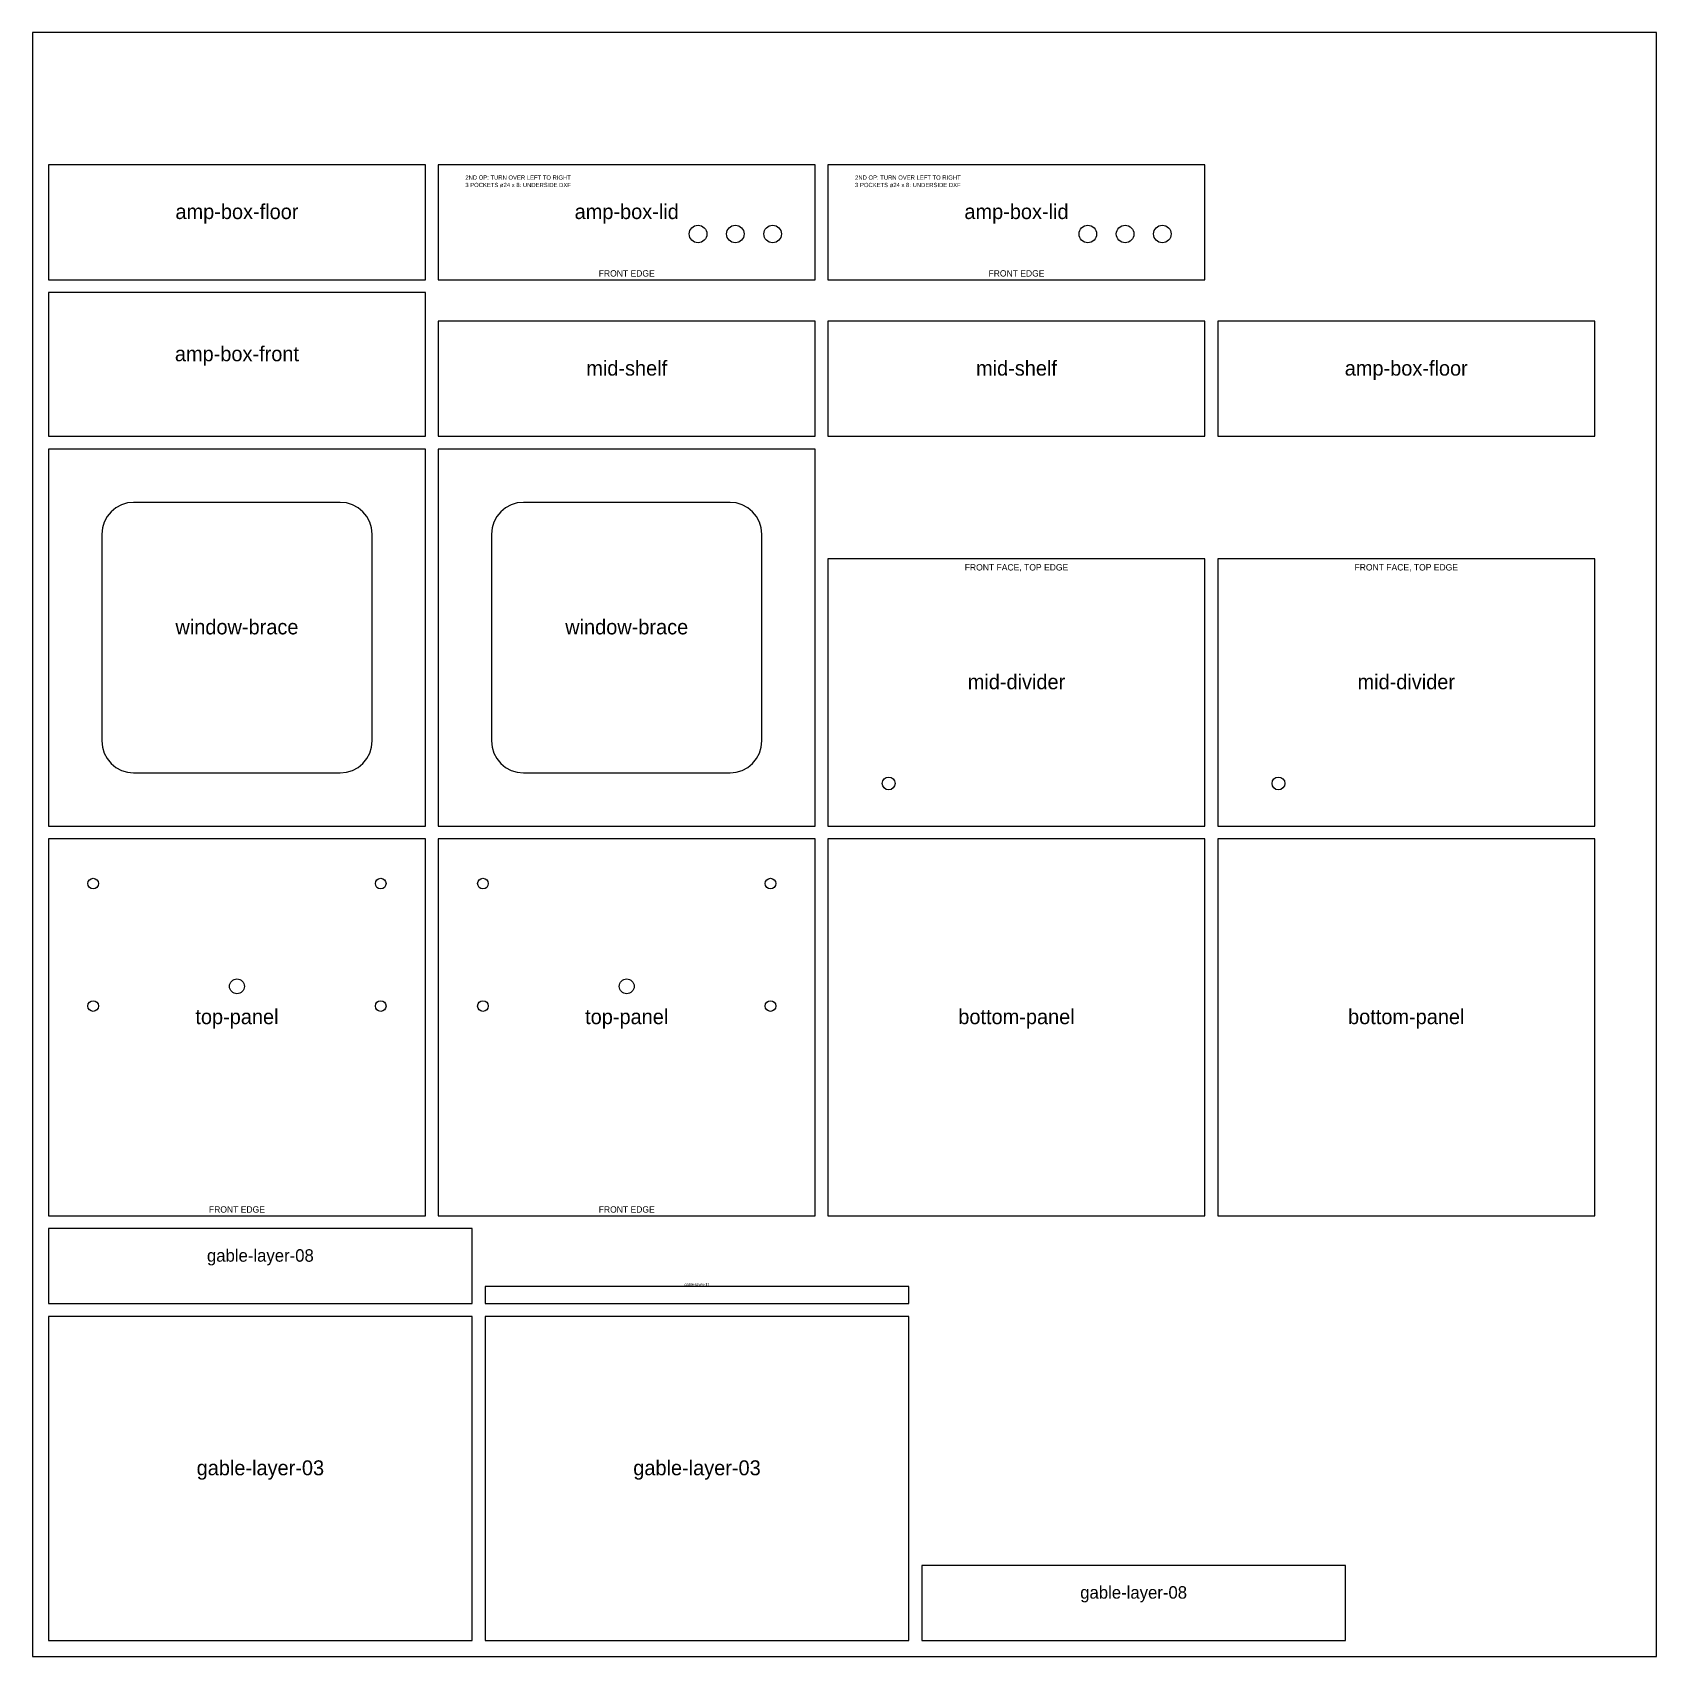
# Model space of a CAD drawing. Header units: millimetres. Extents: x 0 to 1525, y 0 to 1525.
import ezdxf
from ezdxf.enums import TextEntityAlignment as Align

# ---------------------------------------------------------------- set-up
doc = ezdxf.new("R2010")
doc.units = ezdxf.units.MM
for name, color, linetype in [('CUT_INSIDE', 1, 'Continuous'), ('CUT_OUTSIDE', 7, 'Continuous'), ('DRILL_D10_DEPTH10', 6, 'Continuous'), ('NOTES', 8, 'Continuous')]:
    doc.layers.add(name, color=color, linetype=linetype)

msp = doc.modelspace()

# ---------------------------------------------------------------- linework, layer by layer
at = {"layer": 'CUT_INSIDE'}
for points in [[(289, 829.8), (294.9, 830.4), (300.5, 832.1), (305.7, 834.9), (310.2, 838.6), (313.9, 843.1), (316.7, 848.3), (318.4, 853.9), (319, 859.8), (319, 1053.8), (318.4, 1059.7), (316.7, 1065.3), (313.9, 1070.5), (310.2, 1075), (305.7, 1078.7), (300.5, 1081.5), (294.9, 1083.2), (289, 1083.8), (95, 1083.8), (89.1, 1083.2), (83.5, 1081.5), (78.3, 1078.7), (73.8, 1075), (70.1, 1070.5), (67.3, 1065.3), (65.6, 1059.7), (65, 1053.8), (65, 859.8), (65.6, 853.9), (67.3, 848.3), (70.1, 843.1), (73.8, 838.6), (78.3, 834.9), (83.5, 832.1), (89.1, 830.4), (95, 829.8)], [(655, 829.8), (660.9, 830.4), (666.5, 832.1), (671.7, 834.9), (676.2, 838.6), (679.9, 843.1), (682.7, 848.3), (684.4, 853.9), (685, 859.8), (685, 1053.8), (684.4, 1059.7), (682.7, 1065.3), (679.9, 1070.5), (676.2, 1075), (671.7, 1078.7), (666.5, 1081.5), (660.9, 1083.2), (655, 1083.8), (461, 1083.8), (455.1, 1083.2), (449.5, 1081.5), (444.3, 1078.7), (439.8, 1075), (436.1, 1070.5), (433.3, 1065.3), (431.6, 1059.7), (431, 1053.8), (431, 859.8), (431.6, 853.9), (433.3, 848.3), (436.1, 843.1), (439.8, 838.6), (444.3, 834.9), (449.5, 832.1), (455.1, 830.4), (461, 829.8)]]:
    msp.add_lwpolyline(points, close=True, dxfattribs=at)
for centre, radius in [((625, 1335.8), 8.25), ((660, 1335.8), 8.25), ((695, 1335.8), 8.25), ((991, 1335.8), 8.25), ((1026, 1335.8), 8.25), ((1061, 1335.8), 8.25), ((804, 819.8), 6), ((1170, 819.8), 6), ((192, 629.3), 7), ((558, 629.3), 7)]:
    msp.add_circle(centre, radius, dxfattribs=at)
at = {"layer": 'CUT_OUTSIDE'}
for points in [[(15, 1292.8), (369, 1292.8), (369, 1400.8), (15, 1400.8)], [(381, 1292.8), (735, 1292.8), (735, 1400.8), (381, 1400.8)], [(747, 1292.8), (1101, 1292.8), (1101, 1400.8), (747, 1400.8)], [(15, 1145.8), (369, 1145.8), (369, 1280.8), (15, 1280.8)], [(381, 1145.8), (735, 1145.8), (735, 1253.8), (381, 1253.8)], [(747, 1145.8), (1101, 1145.8), (1101, 1253.8), (747, 1253.8)], [(1113, 1145.8), (1467, 1145.8), (1467, 1253.8), (1113, 1253.8)], [(15, 779.8), (369, 779.8), (369, 1133.8), (15, 1133.8)], [(381, 779.8), (735, 779.8), (735, 1133.8), (381, 1133.8)], [(747, 779.8), (1101, 779.8), (1101, 1030.8), (747, 1030.8)], [(1113, 779.8), (1467, 779.8), (1467, 1030.8), (1113, 1030.8)], [(15, 413.8), (369, 413.8), (369, 767.8), (15, 767.8)], [(381, 413.8), (735, 413.8), (735, 767.8), (381, 767.8)], [(747, 413.8), (1101, 413.8), (1101, 767.8), (747, 767.8)], [(1113, 413.8), (1467, 413.8), (1467, 767.8), (1113, 767.8)], [(15, 331.4), (413, 331.4), (413, 401.8), (15, 401.8)], [(425, 331.4), (823, 331.4), (823, 347.4), (425, 347.4)], [(15, 15), (413, 15), (413, 319.4), (15, 319.4)], [(425, 15), (823, 15), (823, 319.4), (425, 319.4)], [(835, 15), (1233, 15), (1233, 85.4), (835, 85.4)]]:
    msp.add_lwpolyline(points, close=True, dxfattribs=at)
at = {"layer": 'DRILL_D10_DEPTH10'}
for centre in [(57, 725.8), (327, 725.8), (423, 725.8), (693, 725.8), (57, 610.8), (327, 610.8), (423, 610.8), (693, 610.8)]:
    msp.add_circle(centre, 5, dxfattribs=at)
at = {"layer": 'NOTES'}
msp.add_lwpolyline([(0, 0), (1525, 0), (1525, 1525), (0, 1525)], close=True, dxfattribs=at)

# ---------------------------------------------------------------- texts
for s, height, p in [('2ND OP: TURN OVER LEFT TO RIGHT', 4, (456, 1388.8)), ('2ND OP: TURN OVER LEFT TO RIGHT', 4, (822, 1388.8)), ('3 POCKETS ø24 x 8: UNDERSIDE DXF', 4, (456, 1381.8)), ('3 POCKETS ø24 x 8: UNDERSIDE DXF', 4, (822, 1381.8)), ('amp-box-floor', 14, (192, 1356.8)), ('amp-box-lid', 14, (558, 1356.8)), ('amp-box-lid', 14, (924, 1356.8)), ('FRONT EDGE', 6, (558, 1298.8)), ('FRONT EDGE', 6, (924, 1298.8)), ('amp-box-front', 14, (192, 1223.3)), ('mid-shelf', 14, (558, 1209.8)), ('mid-shelf', 14, (924, 1209.8)), ('amp-box-floor', 14, (1290, 1209.8)), ('FRONT FACE, TOP EDGE', 6, (924, 1022.8)), ('FRONT FACE, TOP EDGE', 6, (1290, 1022.8)), ('window-brace', 14, (192, 966.8)), ('window-brace', 14, (558, 966.8)), ('mid-divider', 14, (924, 915.3)), ('mid-divider', 14, (1290, 915.3)), ('top-panel', 14, (192, 600.8)), ('top-panel', 14, (558, 600.8)), ('bottom-panel', 14, (924, 600.8)), ('bottom-panel', 14, (1290, 600.8)), ('FRONT EDGE', 6, (192, 419.8)), ('FRONT EDGE', 6, (558, 419.8)), ('gable-layer-08', 11.733, (214, 376.6)), ('gable-layer-11', 2.667, (624, 349.4)), ('gable-layer-03', 14, (214, 177.2)), ('gable-layer-03', 14, (624, 177.2)), ('gable-layer-08', 11.733, (1034, 60.2))]:
    msp.add_text(s, height=height, dxfattribs=at).set_placement(p, align=Align.MIDDLE_CENTER)

doc.saveas('drawing.dxf')
